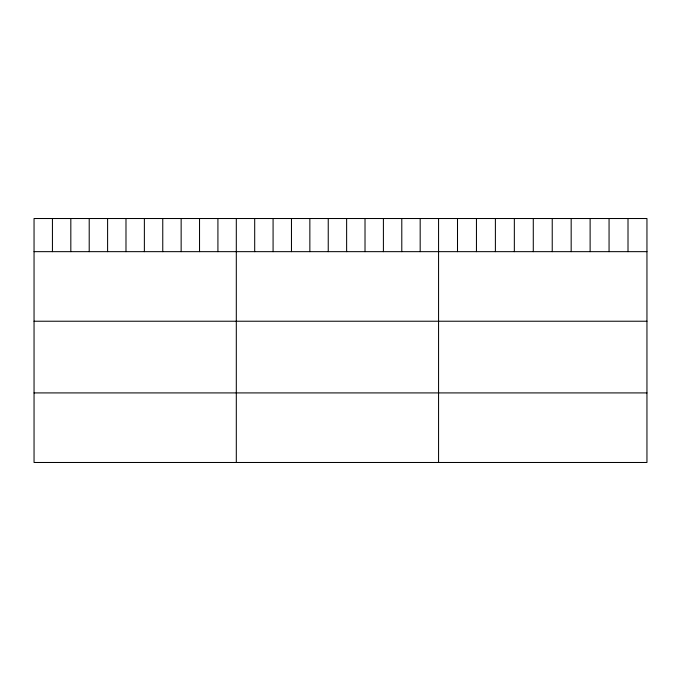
<?xml version="1.0" encoding="UTF-8"?>
<svg xmlns="http://www.w3.org/2000/svg" width="681" height="681" viewBox="0 0 681 681"><rect width="100%" height="100%" fill="white"/><g stroke="black" fill="none" stroke-linecap="round" stroke-linejoin="round"><path stroke-width="1.02" d="M646.95 251.655L646.95 462.484L34.05 462.484L34.05 218.516L646.95 218.516L646.95 251.655L34.05 251.655M34.05 321.228L646.95 321.228M34.05 392.911L646.95 392.911M628.01 218.516L628.01 251.655M609.061 218.516L609.061 251.655M590.121 218.516L590.121 251.655M571.172 218.516L571.172 251.655M552.231 218.516L552.231 251.655M533.283 218.516L533.283 251.655M514.342 218.516L514.342 251.655M495.393 218.516L495.393 251.655M476.453 218.516L476.453 251.655M457.504 218.516L457.504 251.655M438.564 218.516L438.564 462.484M420.177 218.516L420.177 251.655M401.79 218.516L401.79 251.655M383.403 218.516L383.403 251.655M365.016 218.516L365.016 251.655M346.629 218.516L346.629 251.655M328.242 218.516L328.242 251.655M309.855 218.516L309.855 251.655M291.468 218.516L291.468 251.655M273.081 218.516L273.081 251.655M254.694 218.516L254.694 251.655M236.307 218.516L236.307 462.484M217.92 218.516L217.92 251.655M199.533 218.516L199.533 251.655M181.146 218.516L181.146 251.655M162.759 218.516L162.759 251.655M144.372 218.516L144.372 251.655M125.985 218.516L125.985 251.655M107.598 218.516L107.598 251.655M89.211 218.516L89.211 251.655M70.824 218.516L70.824 251.655M52.437 218.516L52.437 251.655"/></g></svg>
